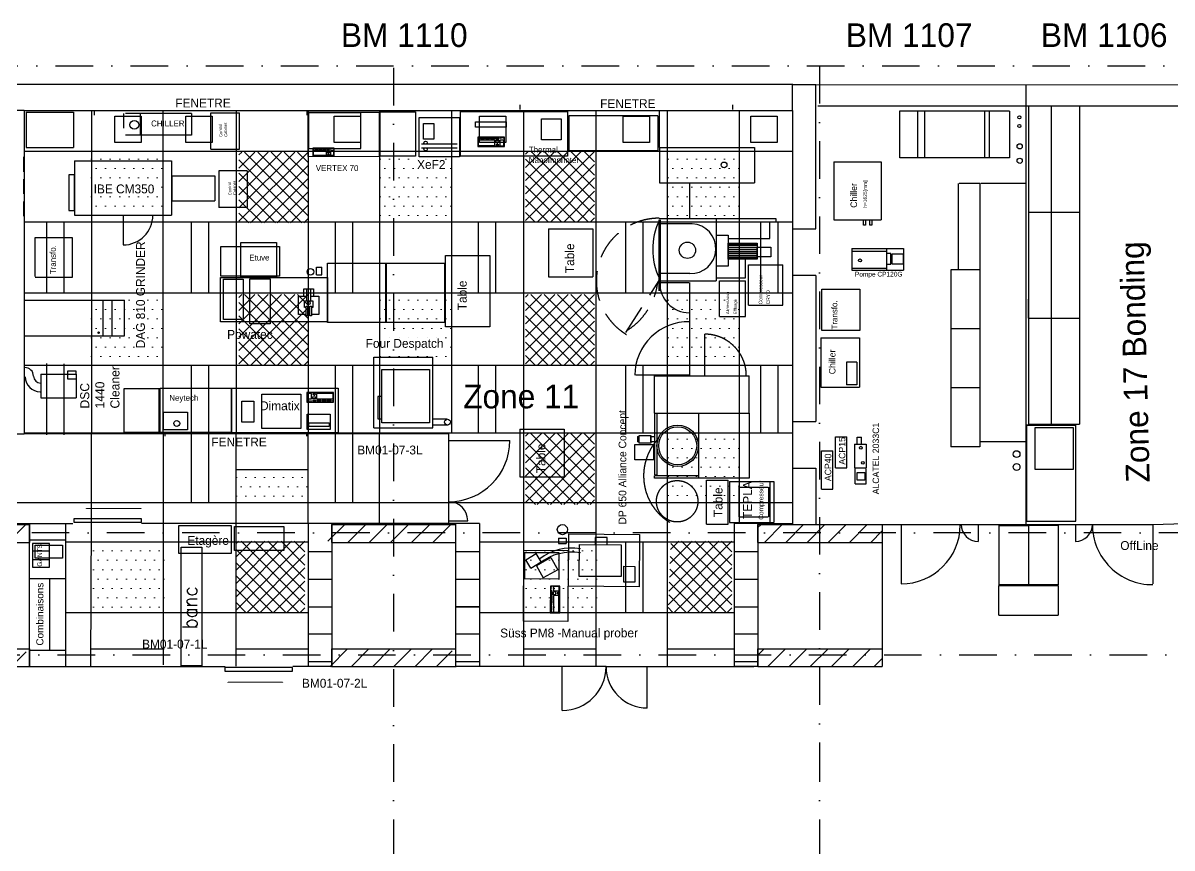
# Model space of a CAD drawing. Header units: millimetres. Extents: x -15291 to 293567, y -98510 to 49398.
# Drawn here: x 40849 to 60271, y 35458 to 49398 of the extents above; entities that cross this region are included whole.
import ezdxf

# ---------------------------------------------------------------- set-up
doc = ezdxf.new("R2010")
doc.units = ezdxf.units.MM
doc.header["$LTSCALE"] = 50
doc.header["$MEASUREMENT"] = 0
for name, pattern in [('ACBSWELD', [3, 2, -1]), ('ACDINWELD', [3, 2, -1]), ('AUSGEZOGEN', [0]), ('HIDDEN', [0.375, 0.25, -0.125]), ('STRICHPUNKT', [25.4, 12.7, -6.35, 0, -6.35])]:
    doc.linetypes.add(name, pattern=pattern)
doc.layers.get('0').update_dxf_attribs({"linetype": 'AUSGEZOGEN'})
doc.layers.add('AM_8', color=1, linetype='CONTINUOUS', lineweight=15)
doc.layers.add('RH-Türen', color=5, linetype='CONTINUOUS', lineweight=25)
for name, color, linetype in [('AXEN', 3, 'STRICHPUNKT'), ('BA01', 7, 'AUSGEZOGEN'), ('EL01', 7, 'AUSGEZOGEN'), ('EQUIP1', 7, 'AUSGEZOGEN')]:
    doc.layers.add(name, color=color, linetype=linetype)
doc.styles.add('ROMANS8', font='ROMANS.SHX')
doc.styles.add('ROMANT', font='romant', dxfattribs={"height": 400})

# ---------------------------------------------------------------- blocks, each defined once
blk = doc.blocks.new('*X38')
at = {"color": 0}
for p, q in [((-42459, -7975), (-42159, -7675)), ((-37050, -7954), (-36771, -7675)), ((-36712, -7975), (-36412, -7675)), ((-36353, -7975), (-36053, -7675)), ((-35993, -7975), (-35693, -7675)), ((-35634, -7975), (-35334, -7675)), ((-35275, -7975), (-34975, -7675)), ((-42404, -10075), (-42150, -9821)), ((-37016, -10075), (-36716, -9775)), ((-36657, -10075), (-36357, -9775)), ((-36297, -10075), (-35997, -9775)), ((-35938, -10075), (-35638, -9775)), ((-35579, -10075), (-35279, -9775)), ((-35220, -10075), (-34950, -9805))]:
    blk.add_line(p, q, dxfattribs=at)

msp = doc.modelspace()

# ---------------------------------------------------------------- hatches: boundary and pattern name
h = msp.add_hatch()
h.set_pattern_fill('ANSI31', color=256, scale=80)
h.set_pattern_definition([(45, (50967.77, 46828.03), (-179.605, 179.605), [])])
h.paths.add_polyline_path([(55373, 40623), (55373, 40923), (53273, 40923), (53273, 40623)])
h.paths.add_polyline_path([(55373, 38523), (55373, 38823), (53273, 38823), (53273, 38523)])
at = {"layer": 'AM_8'}
h = msp.add_hatch(dxfattribs=at)
h.set_pattern_fill('DOTS', color=4, scale=100, style=0)
h.set_pattern_definition([(0, (50898.22, 53448.09), (79.375, 158.75), [0, -158.75])])
h.paths.add_polyline_path([(41994, 47251), (41994, 46055), (43227, 46055), (43227, 47251)])
h = msp.add_hatch(dxfattribs=at)
h.set_pattern_fill('ANSI37', color=253, scale=50, style=0)
h.set_pattern_definition([(45, (50967.77, 53413.33), (-112.2532, 112.2532), []), (135, (50967.77, 53413.33), (-112.2532, -112.2532), [])])
h.paths.add_polyline_path([(44500, 47216), (44500, 46020), (45669, 46020), (45669, 47216)])
h = msp.add_hatch(dxfattribs=at)
h.set_pattern_fill('DOTS', color=4, scale=100, style=0)
h.set_pattern_definition([(0, (55778.27, 53448.09), (79.375, 158.75), [0, -158.75])])
h.paths.add_polyline_path([(46874, 47251), (46874, 46055), (48107, 46055), (48107, 47251)])
h = msp.add_hatch(dxfattribs=at)
h.set_pattern_fill('ANSI37', color=253, scale=50, style=0)
h.set_pattern_definition([(45, (55811.13, 53425.55), (-112.2532, 112.2532), []), (135, (55811.13, 53425.55), (-112.2532, -112.2532), [])])
h.paths.add_polyline_path([(49344, 47228), (49344, 46033), (50512, 46033), (50512, 47228)])
h = msp.add_hatch(dxfattribs=at)
h.set_pattern_fill('DOTS', color=4, scale=100, style=0)
h.set_pattern_definition([(0, (60646.1, 53448.09), (79.375, 158.75), [0, -158.75])])
h.paths.add_polyline_path([(51742, 47251), (51742, 46055), (52975, 46055), (52975, 47251)])
h = msp.add_hatch(dxfattribs=at)
h.set_pattern_fill('DOTS', color=4, scale=100, style=0)
h.set_pattern_definition([(0, (50898.22, 51064.5), (79.375, 158.75), [0, -158.75])])
h.paths.add_polyline_path([(41994, 44867), (41994, 43672), (43227, 43672), (43227, 44867)])
h = msp.add_hatch(dxfattribs=at)
h.set_pattern_fill('DOTS', color=4, scale=100, style=0)
h.set_pattern_definition([(0, (55778.27, 51064.5), (79.375, 158.75), [0, -158.75])])
h.paths.add_polyline_path([(46874, 44867), (46874, 43672), (48107, 43672), (48107, 44867)])
h = msp.add_hatch(dxfattribs=at)
h.set_pattern_fill('DOTS', color=4, scale=100, style=0)
h.set_pattern_definition([(0, (60646.1, 51064.5), (79.375, 158.75), [0, -158.75])])
h.paths.add_polyline_path([(51742, 44867), (51742, 43672), (52975, 43672), (52975, 44867)])
h = msp.add_hatch(dxfattribs=at)
h.set_pattern_fill('ANSI37', color=253, scale=50, style=0)
h.set_pattern_definition([(45, (50967.77, 51005.3), (-112.2532, 112.2532), []), (135, (50967.77, 51005.3), (-112.2532, -112.2532), [])])
h.paths.add_polyline_path([(44500, 44808), (44500, 43612), (45669, 43612), (45669, 44808)])
h = msp.add_hatch(dxfattribs=at)
h.set_pattern_fill('ANSI37', color=253, scale=50, style=0)
h.set_pattern_definition([(45, (55811.13, 51005.3), (-112.2532, 112.2532), []), (135, (55811.13, 51005.3), (-112.2532, -112.2532), [])])
h.paths.add_polyline_path([(49344, 44808), (49344, 43612), (50512, 43612), (50512, 44808)])
h = msp.add_hatch(dxfattribs=at)
h.set_pattern_fill('ANSI37', color=253, scale=50, style=0)
h.set_pattern_definition([(45, (55811.13, 48658.38), (-112.2532, 112.2532), []), (135, (55811.13, 48658.38), (-112.2532, -112.2532), [])])
h.paths.add_polyline_path([(49344, 42461), (49344, 41265), (50512, 41265), (50512, 42461)])
h = msp.add_hatch(dxfattribs=at)
h.set_pattern_fill('DOTS', color=4, scale=100, style=0)
h.set_pattern_definition([(0, (60646.1, 48717.58), (79.375, 158.75), [0, -158.75])])
h.paths.add_polyline_path([(51742, 42520), (51742, 41325), (52975, 41325), (52975, 42520)])
h = msp.add_hatch(dxfattribs=at)
h.set_pattern_fill('DOTS', color=4, scale=100, style=0)
h.set_pattern_definition([(0, (53346.37, 48703.82), (79.375, 158.75), [0, -158.75])])
h.paths.add_polyline_path([(44433, 41841), (44442, 41311), (45675, 41311), (45659, 41833)])
h = msp.add_hatch(dxfattribs=at)
h.set_pattern_fill('DOTS', color=4, scale=100, style=0)
h.set_pattern_definition([(0, (50931.08, 46828.03), (79.375, 158.75), [0, -158.75])])
h.paths.add_polyline_path([(42027, 40631), (42027, 39435), (43260, 39435), (43260, 40631)])
h = msp.add_hatch(dxfattribs=at)
h.set_pattern_fill('ANSI37', color=253, scale=50, style=0)
h.set_pattern_definition([(45, (50912.48, 46838.13), (-112.2532, 112.2532), []), (135, (50912.48, 46838.13), (-112.2532, -112.2532), [])])
h.paths.add_polyline_path([(44445, 40641), (44445, 39445), (45613, 39445), (45613, 40641)])
h = msp.add_hatch(dxfattribs=at)
h.set_pattern_fill('DOTS', color=4, scale=100, style=0)
h.set_pattern_definition([(0, (58242.68, 46828.03), (79.375, 158.75), [0, -158.75])])
h.paths.add_polyline_path([(49338, 40631), (49338, 39435), (50571, 39435), (50571, 40631)])
h = msp.add_hatch(dxfattribs=at)
h.set_pattern_fill('ANSI37', color=253, scale=50, style=0)
h.set_pattern_definition([(45, (58132.3, 46838.13), (-112.2532, 112.2532), []), (135, (58132.3, 46838.13), (-112.2532, -112.2532), [])])
h.paths.add_polyline_path([(51799, 40641), (51753, 39445), (52833, 39445), (52833, 40641)])

# ---------------------------------------------------------------- linework, layer by layer
for p, q in [((46629, 48358), (11199, 48358)), ((53860, 48358), (13755, 48358)), ((53858, 47919), (53858, 48350)), ((53860, 48360), (54251, 48360)), ((54251, 45918), (54251, 48360)), ((57799, 48358), (57799, 40925)), ((49247, 48013), (49247, 47935)), ((52845, 48013), (52845, 47935)), ((40871, 47919), (39068, 47919)), ((40871, 47919), (40871, 42454)), ((40871, 47919), (42050, 47919)), ((40905, 47893), (41706, 47893)), ((40905, 47893), (40905, 47292)), ((41706, 47893), (41706, 47292)), ((42050, 47919), (42050, 47842)), ((42050, 47919), (45648, 47919)), ((42831, 47871), (42831, 47500)), ((43699, 47871), (42831, 47871)), ((43699, 47871), (43699, 47500)), ((44026, 47263), (44026, 47878)), ((44026, 47878), (44508, 47878)), ((44508, 47263), (44508, 47878)), ((45648, 47919), (45648, 47842)), ((45648, 47919), (49247, 47919)), ((49247, 47919), (52845, 47919)), ((52845, 47919), (53858, 47919)), ((53858, 47919), (53858, 40929)), ((43699, 47500), (42831, 47500)), ((40905, 47292), (41706, 47292)), ((44026, 47263), (44508, 47263)), ((47584, 47354), (48187, 47354)), ((47584, 47288), (48187, 47288)), ((41722, 47069), (43360, 47069)), ((41722, 47069), (41722, 46151)), ((43360, 47069), (43360, 46151)), ((43368, 46818), (44094, 46818)), ((43368, 46818), (43368, 46395)), ((44094, 46818), (44094, 46395)), ((44639, 46898), (44158, 46898)), ((44158, 46898), (44158, 46283)), ((44639, 46898), (44639, 46283)), ((43368, 46395), (44094, 46395)), ((44639, 46283), (44158, 46283)), ((41722, 46151), (43360, 46151)), ((42541, 46151), (42541, 45647)), ((49734, 45917), (50483, 45917)), ((49734, 45917), (49734, 45111)), ((50483, 45917), (50483, 45111)), ((53860, 45918), (54251, 45918)), ((41057, 45112), (41057, 45773)), ((41057, 45773), (41688, 45773)), ((41688, 45105), (41688, 45765)), ((45808, 45140), (45808, 45270)), ((45808, 45270), (45899, 45270)), ((45899, 45140), (45899, 45270)), ((41057, 45105), (41688, 45105)), ((45808, 45140), (45899, 45140)), ((49734, 45111), (50483, 45111)), ((53860, 45137), (54251, 45137)), ((54251, 45133), (54251, 42664)), ((40874, 44714), (42568, 44714)), ((42204, 44113), (42204, 44714)), ((42357, 44113), (42357, 44714)), ((42568, 44113), (42568, 44714)), ((40874, 44113), (42568, 44113)), ((54337, 44080), (54991, 44080)), ((54337, 44080), (54337, 43242)), ((54991, 44080), (54991, 43242)), ((46779, 43749), (47778, 43749)), ((46779, 42555), (46779, 43749)), ((47778, 42555), (47778, 43749)), ((41751, 43513), (41603, 43513)), ((41603, 43513), (41603, 43385)), ((41751, 43465), (41751, 43513)), ((54768, 43665), (54768, 43286)), ((54946, 43665), (54768, 43665)), ((54946, 43665), (54946, 43286)), ((41149, 43465), (41751, 43465)), ((41149, 43465), (41149, 43067)), ((41603, 43385), (41750, 43385)), ((41751, 43465), (41751, 43067)), ((41751, 43465), (41751, 43465)), ((51524, 42806), (51524, 43436)), ((51524, 43436), (53124, 43436)), ((53124, 42806), (53124, 43436)), ((54337, 43242), (54991, 43242)), ((54946, 43286), (54768, 43286)), ((41149, 43067), (41751, 43067)), ((51524, 42806), (53124, 42806)), ((51524, 42806), (51524, 41762)), ((51564, 42806), (51564, 41762)), ((52270, 42806), (52270, 41707)), ((53124, 42806), (53124, 41707)), ((46779, 42555), (47778, 42555)), ((48021, 42704), (47768, 42704)), ((48029, 42604), (47776, 42604)), ((49248, 42537), (49996, 42537)), ((49248, 42537), (49248, 41731)), ((49996, 42537), (49996, 41731)), ((53860, 42664), (54251, 42664)), ((39880, 42457), (40871, 42457)), ((48046, 42457), (40871, 42457)), ((43245, 42451), (43245, 42418)), ((45639, 42451), (45639, 42418)), ((48042, 42341), (49078, 42341)), ((48046, 40929), (48046, 42457)), ((51237, 42410), (51268, 42410)), ((51237, 42410), (51237, 42323)), ((51266, 42301), (51266, 42429)), ((51266, 42429), (51460, 42429)), ((51460, 42429), (51460, 42324)), ((51462, 42323), (51462, 42410)), ((51462, 42410), (51524, 42410)), ((54585, 41884), (54585, 42404)), ((54585, 42404), (54776, 42404)), ((54776, 41884), (54776, 42404)), ((54952, 42292), (54952, 42398)), ((54952, 42398), (55022, 42398)), ((55022, 42292), (55022, 42398)), ((51191, 42015), (51191, 42278)), ((51191, 42278), (51507, 42278)), ((51268, 42323), (51237, 42323)), ((51462, 42301), (51266, 42301)), ((51524, 42323), (51462, 42323)), ((51462, 42323), (51462, 42323)), ((51462, 42323), (51462, 42323)), ((51462, 42323), (51462, 42323)), ((51462, 42323), (51462, 42301)), ((51507, 42278), (51507, 42254)), ((51507, 42254), (51507, 42015)), ((51507, 42219), (51524, 42219)), ((54347, 41523), (54347, 42171)), ((54347, 42171), (54538, 42171)), ((54538, 41523), (54538, 42171)), ((54905, 42281), (55104, 42281)), ((54905, 42281), (54905, 41883)), ((55104, 42281), (55104, 41883)), ((51524, 42015), (51191, 42015)), ((51524, 41762), (51564, 41762)), ((53860, 41876), (54251, 41876)), ((54251, 41876), (54251, 40919)), ((54585, 41884), (54776, 41884)), ((54905, 41883), (55104, 41883)), ((54917, 41614), (54917, 41871)), ((55104, 41614), (55104, 41871)), ((49248, 41731), (49996, 41731)), ((51523, 41707), (51523, 41748)), ((52270, 41748), (51523, 41748)), ((52270, 41707), (51523, 41707)), ((53124, 41707), (52270, 41707)), ((52405, 41671), (52769, 41671)), ((52405, 40929), (52405, 41671)), ((52769, 40929), (52769, 41671)), ((52791, 41649), (53474, 41649)), ((52791, 41649), (52791, 40959)), ((52791, 41649), (53541, 41649)), ((53474, 41649), (53474, 40959)), ((53541, 41649), (53541, 40959)), ((54917, 41614), (55104, 41614)), ((54347, 41523), (54538, 41523)), ((48046, 40989), (48366, 40989)), ((38862, 40939), (40962, 40942)), ((40962, 38523), (40962, 40942)), ((40962, 40942), (41694, 40942)), ((41567, 40942), (41567, 40665)), ((45669, 40939), (42850, 40939)), ((45669, 40939), (45669, 38523)), ((46070, 40939), (45669, 40939)), ((48162, 40939), (46070, 40939)), ((46070, 40939), (46070, 38523)), ((48564, 40939), (48162, 40939)), ((48162, 40939), (48162, 38523)), ((48564, 40939), (48564, 38523)), ((52405, 40929), (52769, 40929)), ((52791, 40959), (53474, 40959)), ((52791, 40959), (53541, 40959)), ((52871, 40939), (52871, 38523)), ((53273, 40939), (52871, 40939)), ((53273, 40939), (53273, 38523)), ((53273, 40939), (53858, 40939)), ((53273, 40623), (53273, 40923)), ((55373, 40923), (55373, 40623)), ((40962, 40665), (41567, 40665)), ((41567, 40665), (41567, 38800)), ((49903, 40696), (50033, 40696)), ((49903, 40696), (49903, 40605)), ((49903, 40605), (50033, 40605)), ((50033, 40696), (50033, 40605)), ((50521, 40703), (50520, 40586)), ((50723, 40702), (50521, 40703)), ((50722, 40585), (50723, 40702)), ((55373, 40623), (55373, 38823)), ((46078, 40460), (45677, 40460)), ((48553, 40460), (48152, 40460)), ((49328, 40448), (49325, 40013)), ((49914, 40444), (49328, 40448)), ((49347, 40325), (49524, 40435)), ((49610, 40296), (49524, 40435)), ((49911, 40008), (49914, 40444)), ((50249, 40048), (50254, 40588)), ((50254, 40588), (50963, 40583)), ((50963, 40583), (50958, 40043)), ((53281, 40460), (52879, 40460)), ((49433, 40187), (49347, 40325)), ((49433, 40187), (49610, 40296)), ((49773, 40364), (49529, 40227)), ((49529, 40227), (49644, 40023)), ((49773, 40364), (49888, 40160)), ((51006, 39951), (51008, 40218)), ((51008, 40218), (51191, 40216)), ((51191, 40216), (51189, 39950)), ((40968, 40011), (41573, 40011)), ((49325, 40013), (49911, 40008)), ((49888, 40160), (49644, 40023)), ((50958, 40043), (50249, 40048)), ((41299, 40009), (41299, 38800)), ((46078, 39995), (45677, 39995)), ((48553, 39995), (48152, 39995)), ((51189, 39950), (51006, 39951)), ((53281, 39995), (52879, 39995)), ((46078, 39530), (45677, 39530)), ((48553, 39534), (48152, 39534)), ((48553, 39530), (48152, 39530)), ((53281, 39530), (52879, 39530)), ((46078, 39069), (45677, 39069)), ((48553, 39069), (48152, 39069)), ((53281, 39069), (52879, 39069)), ((40964, 38802), (41569, 38802)), ((41569, 38802), (41569, 38525)), ((53273, 38523), (53273, 38823)), ((55373, 38823), (55373, 38523)), ((40962, 38523), (44267, 38523)), ((46064, 38523), (45412, 38523)), ((46078, 38604), (45677, 38604)), ((48553, 38604), (48152, 38604)), ((48564, 38523), (48162, 38523)), ((49964, 38523), (48162, 38523)), ((50705, 38523), (49964, 38523)), ((49964, 37781), (49964, 38523)), ((51402, 38521), (50699, 38521)), ((53203, 38521), (51402, 38521)), ((51402, 37819), (51402, 38521)), ((53273, 38523), (52871, 38523)), ((53281, 38604), (52879, 38604))]:
    msp.add_line(p, q)
at = {"color": 30}
for p, q in [((42010, 47912), (42010, 42478)), ((43213, 47912), (43213, 42478)), ((44452, 47912), (44452, 42478)), ((45672, 47912), (45672, 42478)), ((46875, 47912), (46875, 42478)), ((48095, 47912), (48095, 42478)), ((49312, 47912), (49312, 38523)), ((50531, 47912), (50531, 38523)), ((51737, 47912), (51737, 38523)), ((52955, 47912), (52955, 40944)), ((40864, 47233), (53850, 47233)), ((40864, 46036), (53850, 46036)), ((41247, 46039), (41247, 44833)), ((41539, 46031), (41539, 44833)), ((43694, 46039), (43694, 44833)), ((43986, 46031), (43986, 44833)), ((46126, 46039), (46126, 44833)), ((46419, 46031), (46419, 44833)), ((48543, 46039), (48543, 44833)), ((48835, 46031), (48835, 44833)), ((51036, 46039), (51036, 44833)), ((51329, 46031), (51329, 44833)), ((53316, 46039), (53316, 44833)), ((53608, 46031), (53608, 44833)), ((40864, 44837), (53850, 44837)), ((40864, 43617), (53850, 43617)), ((41247, 43647), (41247, 42441)), ((41539, 43639), (41539, 42441)), ((43694, 43602), (43694, 42476)), ((43986, 43597), (43986, 42487)), ((46126, 43618), (46126, 42471)), ((46419, 43607), (46419, 42476)), ((48543, 43607), (48543, 42471)), ((48835, 43607), (48835, 42471)), ((51036, 43607), (51036, 42476)), ((51329, 43607), (51329, 42471)), ((53316, 43597), (53316, 42471)), ((53608, 43597), (53608, 42482)), ((40864, 42475), (53850, 42475)), ((42002, 42474), (42002, 40939)), ((43219, 42474), (43219, 40939)), ((43694, 42476), (43694, 41288)), ((43986, 42461), (43986, 41299)), ((44445, 42474), (44445, 40939)), ((45662, 42474), (45662, 40939)), ((46126, 42468), (46126, 41283)), ((46419, 42483), (46419, 41288)), ((46872, 42474), (46872, 40939)), ((44440, 41853), (45673, 41853)), ((32617, 41298), (53843, 41298)), ((42002, 41021), (41992, 38523)), ((43219, 40963), (43219, 38552)), ((44445, 40939), (44445, 38528)), ((41567, 40631), (45669, 40631)), ((48576, 40631), (52865, 40631)), ((51036, 40632), (51036, 39426)), ((51329, 40624), (51329, 39426)), ((41567, 39435), (45669, 39435)), ((48576, 39435), (52865, 39435)), ((42002, 38826), (43235, 38826)), ((44443, 38826), (45667, 38826)), ((49323, 38826), (50546, 38826)), ((51738, 38826), (52871, 38826))]:
    msp.add_line(p, q, dxfattribs=at)
at = {"linetype": 'HIDDEN', "ltscale": 20}
for p, q in [((42551, 47871), (42551, 47500)), ((42831, 47871), (42551, 47871)), ((42831, 47500), (42551, 47500)), ((40866, 46134), (40866, 47189))]:
    msp.add_line(p, q, dxfattribs=at)
at = {"color": 0}
for p, q in [((51611, 47295), (53213, 47295)), ((51611, 47295), (51611, 46695)), ((53213, 47295), (53213, 46695)), ((51611, 46695), (53213, 46695)), ((51596, 46069), (51596, 44871)), ((51601, 46092), (53574, 46092)), ((51620, 46069), (51620, 44871)), ((52569, 46084), (52569, 45039)), ((53574, 46032), (52580, 46032)), ((52162, 46004), (51601, 46004)), ((53471, 45755), (53471, 46030)), ((52769, 45755), (53471, 45755)), ((52774, 45660), (53265, 45660)), ((52763, 45473), (53254, 45473)), ((52768, 45538), (53260, 45538)), ((52769, 45637), (53261, 45637)), ((52769, 45571), (53261, 45571)), ((52769, 45506), (53261, 45506)), ((52773, 45604), (53265, 45604)), ((52772, 45445), (53263, 45445)), ((52772, 45422), (53263, 45422)), ((53064, 45093), (53064, 45407)), ((52122, 45165), (51601, 45165)), ((52579, 45093), (53064, 45093)), ((51601, 45039), (52569, 45039))]:
    msp.add_line(p, q, dxfattribs=at)
at = {"color": 0, "linetype": 'ACDINWELD', "ltscale": 5}
msp.add_line((51037, 44169), (51603, 45047), dxfattribs=at)
at = {"linetype": 'ACBSWELD', "ltscale": 100}
msp.add_line((52373, 43437), (52373, 44140), dxfattribs=at)
at = {"linetype": 'ACBSWELD', "ltscale": 5}
for p, q in [((52947, 41553), (53452, 41553)), ((52947, 41553), (52947, 41056)), ((53452, 41553), (53452, 41056)), ((52947, 41056), (53452, 41056))]:
    msp.add_line(p, q, dxfattribs=at)
at = {"color": 30}
for points in [[(42401, 47824), (42847, 47824), (42847, 47378), (42401, 47378)], [(43600, 47824), (44046, 47824), (44046, 47378), (43600, 47378)], [(46107, 47824), (46553, 47824), (46553, 47378), (46107, 47378)], [(48565, 47824), (49012, 47824), (49012, 47378), (48565, 47378)], [(50993, 47824), (51439, 47824), (51439, 47378), (50993, 47378)], [(53151, 47824), (53598, 47824), (53598, 47378), (53151, 47378)]]:
    msp.add_lwpolyline(points, close=True, dxfattribs=at)
for points in [[(46871, 47889), (46869, 47139), (45669, 47142), (45671, 47892)], [(46886, 47897), (47485, 47897), (47485, 47145), (46886, 47145)], [(47548, 47800), (48230, 47800), (48230, 47139), (47548, 47139)], [(48247, 47900), (50052, 47900), (50052, 47148), (48247, 47148)], [(47621, 47697), (47794, 47697), (47794, 47437), (47621, 47437)], [(48497, 47725), (49016, 47725), (49016, 47639), (48497, 47639)], [(49612, 47776), (49945, 47776), (49945, 47424), (49612, 47424)], [(41721, 46832), (41625, 46832), (41625, 46231), (41721, 46231)], [(45132, 45688), (45132, 45101), (44533, 45101), (44533, 45688)], [(45188, 45621), (45188, 45121), (44196, 45121), (44196, 45621)], [(48738, 44266), (47989, 44266), (47989, 45467), (48738, 45467)], [(45996, 44338), (45996, 45340), (46989, 45340), (46989, 44338)], [(46982, 44338), (46982, 45340), (47975, 45340), (47975, 44338)], [(44190, 45097), (45994, 45097), (45994, 44346), (44190, 44346)], [(44238, 45069), (44569, 45069), (44569, 44387), (44238, 44387)], [(44684, 45076), (45028, 45076), (45028, 44313), (44684, 44313)], [(46914, 43541), (47720, 43541), (47720, 42641), (46914, 42641)], [(44372, 43225), (44372, 42476), (43171, 42476), (43171, 43225)], [(44372, 43225), (46176, 43225), (46176, 42474), (44372, 42474)], [(44887, 43129), (45548, 43129), (45548, 42546), (44887, 42546)], [(44549, 43007), (44749, 43007), (44749, 42654), (44549, 42654)], [(46914, 43086), (46845, 43086), (46845, 42709), (46914, 42709)], [(43226, 42821), (43629, 42821), (43629, 42521), (43226, 42521)], [(45654, 42787), (46040, 42787), (46040, 42528), (45654, 42528)], [(45681, 42641), (46027, 42641), (46027, 42581), (45681, 42581)], [(54952, 41672), (54952, 41801), (55081, 41801), (55081, 41672)], [(43481, 40905), (44368, 40905), (44368, 40436), (43481, 40436)], [(44425, 40890), (45261, 40890), (45261, 40484), (44425, 40484)], [(51270, 40754), (51263, 39873), (50071, 39883), (50078, 40764)], [(41057, 40575), (41517, 40575), (41517, 40357), (41057, 40357)], [(43522, 40540), (43870, 40540), (43870, 38538), (43522, 38538)], [(49317, 40492), (50067, 40486), (50057, 39286), (49307, 39292)]]:
    msp.add_lwpolyline(points, close=True)
at = {"color": 0}
for points in [[(52572, 45814), (52769, 45814), (52769, 45289), (52572, 45289)], [(52769, 45676), (53261, 45676), (53261, 45407), (52769, 45407)], [(53261, 45610), (53490, 45610), (53490, 45447), (53261, 45447)]]:
    msp.add_lwpolyline(points, close=True, dxfattribs=at)
for centre, radius in [((42732, 47677), 74.1), ((47654, 47375), 26.8), ((47654, 47263), 26.8), ((45710, 45192), 55.3), ((42127, 44164), 12.8), ((43449, 42632), 50), ((48025, 42654), 50.2), ((51916, 42254), 350), ((51916, 42254), 321), ((55011, 42222), 23.4), ((55046, 41966), 23.4), ((49967, 40838), 86.1)]:
    msp.add_circle(centre, radius)
msp.add_circle((52081, 45558), 138, dxfattribs=at)
at = {"linetype": 'ACBSWELD', "ltscale": 100}
msp.add_circle((51907, 41317), 350, dxfattribs=at)
for centre, radius, start, end in [((42541, 46151), 504, 270, 0), ((40880, 43430), 147, 0, 90), ((41142, 43423), 256, 181.4314, 270), ((41149, 43436), 122, 183.0113, 270), ((48046, 42341), 1032, 270, 0), ((48046, 40989), 320, 0, 90), ((50123, 39647), 879, 80.3293, 127.7467), ((50123, 39577), 879, 80.3293, 127.7467), ((49964, 38523), 741, 270, 0), ((51402, 38521), 697, 179.8694, 270)]:
    msp.add_arc(centre, radius, start, end)
at = {"color": 0, "linetype": 'ACBSWELD', "ltscale": 5}
msp.add_arc((51601, 45039), 1060, 90, 238.6398, dxfattribs=at)
at = {"color": 0}
for centre, radius, start, end in [((52627, 45573), 1133, 154.8483, 205.1517), ((52142, 45584), 420, 267.3146, 87.3146)]:
    msp.add_arc(centre, radius, start, end, dxfattribs=at)
at = {"color": 0, "linetype": 'ACDINWELD', "ltscale": 5}
msp.add_arc((50456, 45161), 1133, 302.0351, 352.3384, dxfattribs=at)
at = {"linetype": 'ACBSWELD', "ltscale": 100}
for centre, radius, start, end in [((52373, 43437), 703, 0, 90), ((52259, 41746), 919, 136.6534, 238.7667)]:
    msp.add_arc(centre, radius, start, end, dxfattribs=at)
at = {"layer": 'AXEN', "linetype": 'STRICHPUNKT', "lineweight": 30}
for p, q in [((9647, 48672), (63210, 48672)), ((9680, 38721), (63233, 38721))]:
    msp.add_line(p, q, dxfattribs=at)
at = {"layer": 'AXEN', "linetype": 'STRICHPUNKT'}
for p, q in [((47113, 48641), (47113, 36980)), ((54313, 48671), (54313, 36849)), ((63224, 40785), (9745, 40785)), ((47115, 37212), (47115, 14382)), ((54315, 37212), (54315, 14382))]:
    msp.add_line(p, q, dxfattribs=at)
at = {"layer": 'BA01', "color": 7}
for p, q in [((38862, 40923), (40962, 40923)), ((40962, 40923), (40962, 40623)), ((46062, 40923), (48162, 40923)), ((46063, 40923), (46063, 40623)), ((48162, 40923), (48162, 40623)), ((53273, 40923), (55373, 40923)), ((38862, 40623), (40962, 40623)), ((46062, 40623), (48162, 40623)), ((53273, 40623), (55373, 40623)), ((38862, 38823), (40962, 38823)), ((40962, 38823), (40962, 38523)), ((46062, 38823), (48162, 38823)), ((46063, 38823), (46063, 38523)), ((48162, 38823), (48162, 38523)), ((53273, 38823), (55373, 38823)), ((38862, 38523), (40962, 38523)), ((46062, 38523), (48162, 38523)), ((46073, 38523), (48173, 38523)), ((53273, 38523), (55373, 38523))]:
    msp.add_line(p, q, dxfattribs=at)
at = {"layer": 'EL01', "color": 0, "linetype": 'Continuous', "lineweight": 30}
for p, q in [((54251, 48360), (61746, 48350)), ((54282, 47998), (57799, 47998)), ((57799, 47998), (61744, 47998)), ((57843, 47997), (58705, 47997)), ((57843, 47997), (57843, 46203)), ((58230, 47997), (58230, 46203)), ((58705, 47997), (58705, 46203)), ((45680, 47279), (45681, 47886)), ((45681, 47886), (46562, 47884)), ((46560, 47277), (46562, 47884)), ((50076, 47827), (50076, 47237)), ((51581, 47827), (50076, 47827)), ((51581, 47827), (51581, 47237)), ((51611, 47295), (51611, 47919)), ((55668, 47118), (55668, 47916)), ((55668, 47916), (56088, 47916)), ((55976, 47118), (55976, 47916)), ((55976, 47916), (57183, 47916)), ((56088, 47910), (56088, 47118)), ((57105, 47118), (57105, 47916)), ((57105, 47916), (57525, 47916)), ((57183, 47916), (57183, 47118)), ((57525, 47910), (57525, 47118)), ((45680, 47279), (46560, 47277)), ((51581, 47237), (50076, 47237)), ((54557, 47049), (55357, 47049)), ((54557, 47049), (54557, 46070)), ((55357, 47049), (55357, 46070)), ((56088, 47118), (55668, 47118)), ((57183, 47118), (55976, 47118)), ((57525, 47118), (57105, 47118)), ((52115, 46692), (52115, 46092)), ((56655, 46684), (56655, 45226)), ((57022, 46684), (56674, 46684)), ((57022, 46684), (57022, 45226)), ((57803, 46684), (57041, 46684)), ((53574, 46092), (53574, 46031)), ((54557, 46070), (55357, 46070)), ((57843, 46203), (58705, 46203)), ((57843, 46203), (57843, 44410)), ((58230, 46203), (58230, 44410)), ((58705, 46203), (58705, 44410)), ((54857, 45545), (55444, 45545)), ((54858, 45590), (55731, 45590)), ((54858, 45590), (54858, 45220)), ((55448, 45590), (55448, 45220)), ((55731, 45590), (55731, 45220)), ((53113, 44632), (53113, 45312)), ((53113, 45312), (53693, 45312)), ((53693, 44632), (53693, 45312)), ((54857, 45257), (55444, 45257)), ((54858, 45220), (55731, 45220)), ((56530, 45226), (56530, 44229)), ((57022, 45226), (56530, 45226)), ((57022, 45226), (56655, 45226)), ((57022, 45226), (57022, 44229)), ((52107, 45007), (51613, 45007)), ((52115, 45014), (52115, 43434)), ((52625, 44440), (52625, 45040)), ((52625, 45040), (53060, 45040)), ((53060, 44440), (53060, 45040)), ((57843, 44410), (57843, 44731)), ((53113, 44632), (53693, 44632)), ((52625, 44440), (53060, 44440)), ((57843, 44410), (58705, 44410)), ((57843, 44410), (57843, 42617)), ((58230, 44410), (58230, 42617)), ((58705, 44410), (58705, 42617)), ((56530, 44229), (56530, 43232)), ((57022, 44229), (56530, 44229)), ((57022, 44229), (57022, 43232)), ((52116, 43448), (51210, 43448)), ((56530, 43232), (56530, 42236)), ((57022, 43232), (56530, 43232)), ((57022, 43232), (57022, 42236)), ((58646, 42600), (57798, 42600)), ((57812, 42601), (58644, 42601)), ((57813, 42600), (57813, 40980)), ((57843, 42617), (58705, 42617)), ((58646, 40980), (58646, 42600)), ((57022, 42236), (56530, 42236)), ((57803, 42322), (57041, 42322)), ((55373, 40923), (55691, 40923)), ((55688, 40923), (56705, 40923)), ((55691, 40923), (55691, 39921)), ((56707, 40925), (56994, 40925)), ((56994, 40925), (57799, 40925)), ((56994, 40925), (56994, 40638)), ((57344, 40910), (57344, 39904)), ((57344, 40910), (57844, 40910)), ((57799, 40925), (58638, 40925)), ((57813, 40980), (58646, 40980)), ((57844, 40910), (57844, 39904)), ((57848, 40913), (57848, 39907)), ((57848, 40913), (58348, 40913)), ((58348, 40913), (58348, 39907)), ((58638, 40925), (58638, 40638)), ((58638, 40925), (58925, 40925)), ((58925, 40925), (59942, 40925)), ((59942, 40925), (60484, 40939)), ((59945, 40925), (59945, 39923)), ((57343, 39394), (57343, 39894)), ((57343, 39894), (58348, 39893)), ((57844, 39904), (57344, 39904)), ((58348, 39907), (57848, 39907)), ((58348, 39893), (58348, 39393)), ((57343, 39394), (58348, 39393))]:
    msp.add_line(p, q, dxfattribs=at)
for points in [[(55057, 46070), (55090, 46070), (55090, 45983), (55057, 45983)], [(55164, 46070), (55197, 46070), (55197, 45983), (55164, 45983)], [(55520, 45504), (55444, 45504), (55444, 45325), (55520, 45325)], [(55534, 45472), (55520, 45472), (55520, 45352), (55534, 45352)], [(55730, 45493), (55534, 45493), (55534, 45330), (55730, 45330)], [(54353, 44902), (54992, 44902), (54992, 44204), (54353, 44204)], [(43154, 43217), (42556, 43217), (42556, 42485), (43154, 42485)], [(57961, 42564), (58598, 42564), (58598, 41851), (57961, 41851)]]:
    msp.add_lwpolyline(points, close=True, dxfattribs=at)
for centre, radius in [((57691, 47804), 26.6), ((57691, 47656), 26.6), ((57697, 47313), 44.3), ((52699, 47000), 48.9), ((57697, 47070), 44.3), ((54998, 45386), 25.2), ((57645, 42114), 56.7), ((57645, 41896), 56.7)]:
    msp.add_circle(centre, radius, dxfattribs=at)
for centre, radius, start, end in [((52111, 45002), 499, 178.8988, 270), ((52098, 43444), 906, 88.8359, 179.7033), ((55691, 40923), 1002, 270, 359.6088), ((56994, 40925), 287, 180, 270), ((58638, 40925), 287, 270, 0), ((59942, 40925), 1017, 180, 270.1588)]:
    msp.add_arc(centre, radius, start, end, dxfattribs=at)
at = {"layer": 'EQUIP1'}
for p, q in [((48544, 47442), (48544, 47455)), ((48544, 47455), (48560, 47455)), ((48560, 47442), (48544, 47442)), ((48560, 47455), (48560, 47442)), ((45754, 47259), (45754, 47270)), ((45754, 47270), (45766, 47270)), ((45766, 47259), (45754, 47259)), ((45766, 47270), (45766, 47259)), ((48844, 47341), (48844, 47326)), ((48844, 47326), (48892, 47326)), ((48859, 47341), (48845, 47341)), ((48875, 47355), (48858, 47355)), ((48858, 47355), (48858, 47341)), ((48875, 47341), (48875, 47355)), ((48892, 47341), (48875, 47341)), ((48892, 47326), (48892, 47341)), ((45993, 47178), (45993, 47166)), ((45993, 47166), (46032, 47166)), ((46006, 47178), (45994, 47178)), ((46018, 47190), (46005, 47190)), ((46005, 47190), (46005, 47178)), ((46018, 47178), (46018, 47190)), ((46032, 47178), (46018, 47178)), ((46032, 47166), (46032, 47178)), ((45795, 43138), (45746, 43138)), ((45746, 43138), (45746, 43123)), ((45746, 43123), (45763, 43123)), ((45763, 43123), (45763, 43108)), ((45779, 43123), (45793, 43123)), ((45780, 43108), (45780, 43123)), ((45795, 43123), (45795, 43138)), ((45763, 43108), (45780, 43108)), ((46079, 43008), (46079, 43022)), ((46079, 43022), (46094, 43022)), ((46094, 43008), (46079, 43008)), ((46094, 43022), (46094, 43008)), ((49879, 39770), (49879, 39753)), ((49894, 39770), (49879, 39770)), ((49879, 39753), (49894, 39753)), ((49894, 39787), (49894, 39770)), ((49909, 39787), (49894, 39787)), ((49894, 39754), (49894, 39740)), ((49894, 39738), (49909, 39738)), ((49909, 39738), (49909, 39787)), ((49777, 39455), (49791, 39455)), ((49777, 39440), (49777, 39455)), ((49791, 39440), (49777, 39440)), ((49791, 39455), (49791, 39440))]:
    msp.add_line(p, q, dxfattribs=at)
for points in [[(48538, 47471), (48538, 47311), (48988, 47311), (48988, 47471)], [(48546, 47416), (48546, 47326), (48826, 47326), (48826, 47416)], [(48580, 47456), (48580, 47442), (48650, 47442), (48650, 47456)], [(48667, 47456), (48667, 47442), (48737, 47442), (48737, 47456)], [(48752, 47455), (48752, 47441), (48822, 47441), (48822, 47455)], [(48837, 47455), (48837, 47441), (48892, 47441), (48892, 47455)], [(48895, 47417), (48895, 47383), (48843, 47383), (48843, 47417)], [(48909, 47419), (48909, 47324), (48979, 47324), (48979, 47419)], [(48921, 47454), (48921, 47451), (48911, 47451), (48911, 47454)], [(48946, 47455), (48946, 47452), (48936, 47452), (48936, 47455)], [(48975, 47455), (48975, 47452), (48964, 47452), (48964, 47455)], [(45749, 47283), (45749, 47155), (46109, 47154), (46109, 47282)], [(45756, 47239), (45755, 47167), (45979, 47166), (45980, 47238)], [(45782, 47270), (45782, 47259), (45838, 47259), (45838, 47270)], [(45852, 47270), (45852, 47259), (45908, 47259), (45908, 47270)], [(45920, 47269), (45920, 47259), (45976, 47258), (45976, 47269)], [(45988, 47269), (45988, 47258), (46032, 47258), (46032, 47269)], [(46034, 47239), (46034, 47211), (45993, 47211), (45993, 47239)], [(46046, 47240), (46046, 47164), (46102, 47164), (46102, 47240)], [(46055, 47268), (46055, 47266), (46047, 47266), (46047, 47268)], [(46076, 47269), (46076, 47266), (46067, 47266), (46067, 47269)], [(46098, 47269), (46098, 47266), (46090, 47267), (46090, 47269)], [(46100, 42993), (46100, 43153), (45650, 43153), (45650, 42993)], [(45729, 43045), (45729, 43140), (45659, 43140), (45659, 43045)], [(46092, 43048), (46092, 43138), (45812, 43138), (45812, 43048)], [(45664, 43009), (45664, 43012), (45674, 43012), (45674, 43009)], [(45692, 43009), (45692, 43012), (45702, 43012), (45702, 43009)], [(45717, 43010), (45717, 43013), (45728, 43013), (45728, 43010)], [(45743, 43047), (45743, 43081), (45796, 43081), (45796, 43047)], [(45801, 43009), (45801, 43022), (45746, 43022), (45746, 43009)], [(45886, 43009), (45886, 43022), (45816, 43022), (45816, 43009)], [(45972, 43008), (45972, 43022), (45902, 43022), (45902, 43008)], [(46058, 43008), (46058, 43022), (45988, 43022), (45988, 43008)], [(41299, 40335), (41299, 40603), (41009, 40603), (41009, 40335)], [(41299, 40203), (41299, 40471), (41009, 40471), (41009, 40203)], [(49761, 39434), (49921, 39433), (49925, 39883), (49765, 39884)], [(49781, 39870), (49784, 39870), (49784, 39860), (49781, 39860)], [(49781, 39842), (49784, 39842), (49784, 39832), (49781, 39832)], [(49781, 39817), (49784, 39816), (49784, 39806), (49781, 39806)], [(49816, 39805), (49911, 39804), (49912, 39874), (49817, 39875)], [(49778, 39562), (49791, 39562), (49792, 39632), (49778, 39632)], [(49779, 39733), (49793, 39733), (49793, 39788), (49780, 39788)], [(49779, 39647), (49792, 39647), (49793, 39717), (49779, 39717)], [(49816, 39442), (49906, 39441), (49908, 39721), (49818, 39722)], [(49818, 39790), (49852, 39790), (49852, 39738), (49818, 39738)], [(49777, 39475), (49791, 39475), (49791, 39545), (49777, 39545)]]:
    msp.add_lwpolyline(points, close=True, dxfattribs=at)
at = {"layer": 'EQUIP1', "linetype": 'Continuous'}
for points in [[(45597, 44780), (45597, 44907), (45648, 44907)], [(45648, 44704), (45648, 44907), (45712, 44907), (45712, 44704)], [(45712, 44907), (45762, 44907), (45762, 44780)], [(45508, 44475), (45508, 44780), (45648, 44780)], [(45610, 44590), (45610, 44704), (45750, 44704), (45750, 44590), (45724, 44590)], [(45712, 44780), (45851, 44780), (45851, 44475), (45724, 44475)], [(45636, 44590), (45611, 44590)], [(45635, 44450), (45635, 44615), (45661, 44615), (45661, 44450), (45635, 44450)], [(45699, 44590), (45661, 44590)], [(45661, 44513), (45699, 44513)], [(45699, 44450), (45699, 44615), (45724, 44615), (45724, 44450), (45699, 44450)], [(45635, 44475), (45508, 44475)], [(45699, 44475), (45661, 44475)]]:
    msp.add_lwpolyline(points, dxfattribs=at)
msp.add_circle((45680, 44666), 25.4, dxfattribs=at)
at = {"layer": 'RH-Türen', "color": 0, "flags": 128}
for points in [[(42862, 41196, 0, 120, 0), (42702, 41196, 16, 16, 0), (42062, 41196, 120, 0, 0), (41902, 41196, 0, 0, 0)], [(44296, 38259, 0, 120, 0), (44456, 38259, 16, 16, 0), (45096, 38259, 120, 0, 0), (45256, 38259, 0, 0, 0)]]:
    msp.add_lwpolyline(points, format="xyseb", dxfattribs=at)
at = {"layer": 'RH-Türen', "color": 0}
for points in [[(42850, 41021), (41710, 41021), (41710, 40961), (42850, 40961)], [(44264, 38449), (45404, 38449), (45404, 38509), (44264, 38509)]]:
    msp.add_lwpolyline(points, close=True, dxfattribs=at)

# ---------------------------------------------------------------- block references
at = {"layer": 'BA01'}
msp.add_blockref('*X38', (83053, 48596), dxfattribs=at)

# ---------------------------------------------------------------- texts
for s, height, p in [('BM 1110', 400, (46224, 48992)), ('BM 1107', 400, (54758, 48992)), ('BM 1106', 400, (58055, 48992)), ('FENETRE', 150, (43424, 47970)), ('FENETRE', 150, (50605, 47960)), ('Thermal ', 100, (49400, 47208)), ('XeF2', 150, (47511, 46932)), ('NanoImprinter', 100, (49400, 47031)), ('IBE CM350', 150, (42044, 46519)), ('Powatec', 150, (44301, 44061)), ('Four Despatch', 150, (46642, 43910)), ('Neytech', 100, (43323, 43014)), ('Zone 11', 400, (48290, 42887)), ('Dimatix', 150, (44857, 42855)), ('FENETRE', 150, (44034, 42243)), ('Etagère', 150, (43628, 40580))]:
    msp.add_text(s, height=height).set_placement(p)
at = {"color": 0, "linetype": 'ACDINWELD', "ltscale": 5}
for s, height, p in [('Chiller', 109.9, (54947, 46275)), ('h=1625[mm]', 60, (55114, 46275))]:
    msp.add_text(s, height=height, rotation=90, dxfattribs=at).set_placement(p)
for s, height, rotation, p in [('DAG 810 GRINDER', 150, 90, (42911, 43901)), ('Table', 150, 90, (50166, 45171)), ('Zone 17 Bonding', 400, 91.4379, (59894, 41639)), ('Transfo.', 100, 90.3772, (41407, 45154)), ('Etuve', 100, 0.3772, (44674, 45383)), ('Table', 150, 90, (48349, 44544)), ('Transfo.', 100, 90.3772, (54617, 44220)), ('Chiller', 110, 90, (54583, 43463)), ('DP 650 Alliance Concept', 130, 90, (51047, 40924)), ('ALCATEL 2033C1', 110, 90, (55320, 41434)), ('ACP15', 110, 90, (54750, 41935)), ('Table', 150, 90, (49679, 41791)), ('ACP40', 110, 90, (54512, 41657)), ('TEPLA', 150, 90, (53171, 41019)), ('Compresseur', 80, 90, (53364, 41004)), ('Table', 150, 90, (52673, 41049)), ('Süss PM8 -Manual prober', 150, 0.0531, (48915, 39016))]:
    msp.add_text(s, height=height, rotation=rotation).set_placement(p)
at = {"color": 0}
for s, height, p in [('Compresseur', 59.92, (53346, 44644)), ('CRYO ', 59.9, (53474, 44644)), ('Alimentation', 50, (52785, 44479)), ('Effluage', 50, (52913, 44479))]:
    msp.add_text(s, height=height, rotation=90, dxfattribs=at).set_placement(p)
at = {"color": 0, "linetype": 'ACDINWELD', "ltscale": 5}
msp.add_text('Pompe CP120G', height=79.89, dxfattribs=at).set_placement((54912, 45114))
at = {"color": 6}
for s, p in [('BM01-07-3L', (46500, 42108)), ('OffLine', (59397, 40494)), ('OffLine', (59397, 40494)), ('BM01-07-1L', (42863, 38829)), ('BM01-07-2L', (45565, 38167))]:
    msp.add_text(s, height=150, dxfattribs=at).set_placement(p)
at = {"insert": (43015, 47750), "char_height": 100, "width": 498.57, "attachment_point": 1}
msp.add_mtext('CHILLER', dxfattribs=at)
at = {"attachment_point": 1}
for s, insert, char_height, width, rotation in [('Control\\PCabinet', (44169, 47471), 50, 243.75, 92.0466), ('VERTEX 70 ', (45799, 46997), 100, 900.97, 359.8642), ('Control\\PCabinet', (44323, 46486), 50, 243.75, 92.0466), ('{\\H1.02x;DSC 1440\\PCleaner}', (41817, 42884), 150, 882.67, 90)]:
    msp.add_mtext(s, dxfattribs=dict(at, insert=insert, char_height=char_height, width=width, rotation=rotation))
at = {"layer": 'BA01', "style": 'ROMANS8', "width": 0.9}
msp.add_text('banc', height=250, rotation=90, dxfattribs=at).set_placement((43794, 39158))
at = {"layer": 'EQUIP1', "attachment_point": 1, "rotation": 90, "style": 'ROMANT'}
for s, insert, char_height, width in [('{\\fArial|b0|i0|c0|p34;GANTS}', (41092, 40211), 80, 640.74), ('{\\fArial|b0|i0|c0|p34;Combinaisons}', (41075, 38878), 120, 2291.22)]:
    msp.add_mtext(s, dxfattribs=dict(at, insert=insert, char_height=char_height, width=width))

doc.saveas('drawing.dxf')
